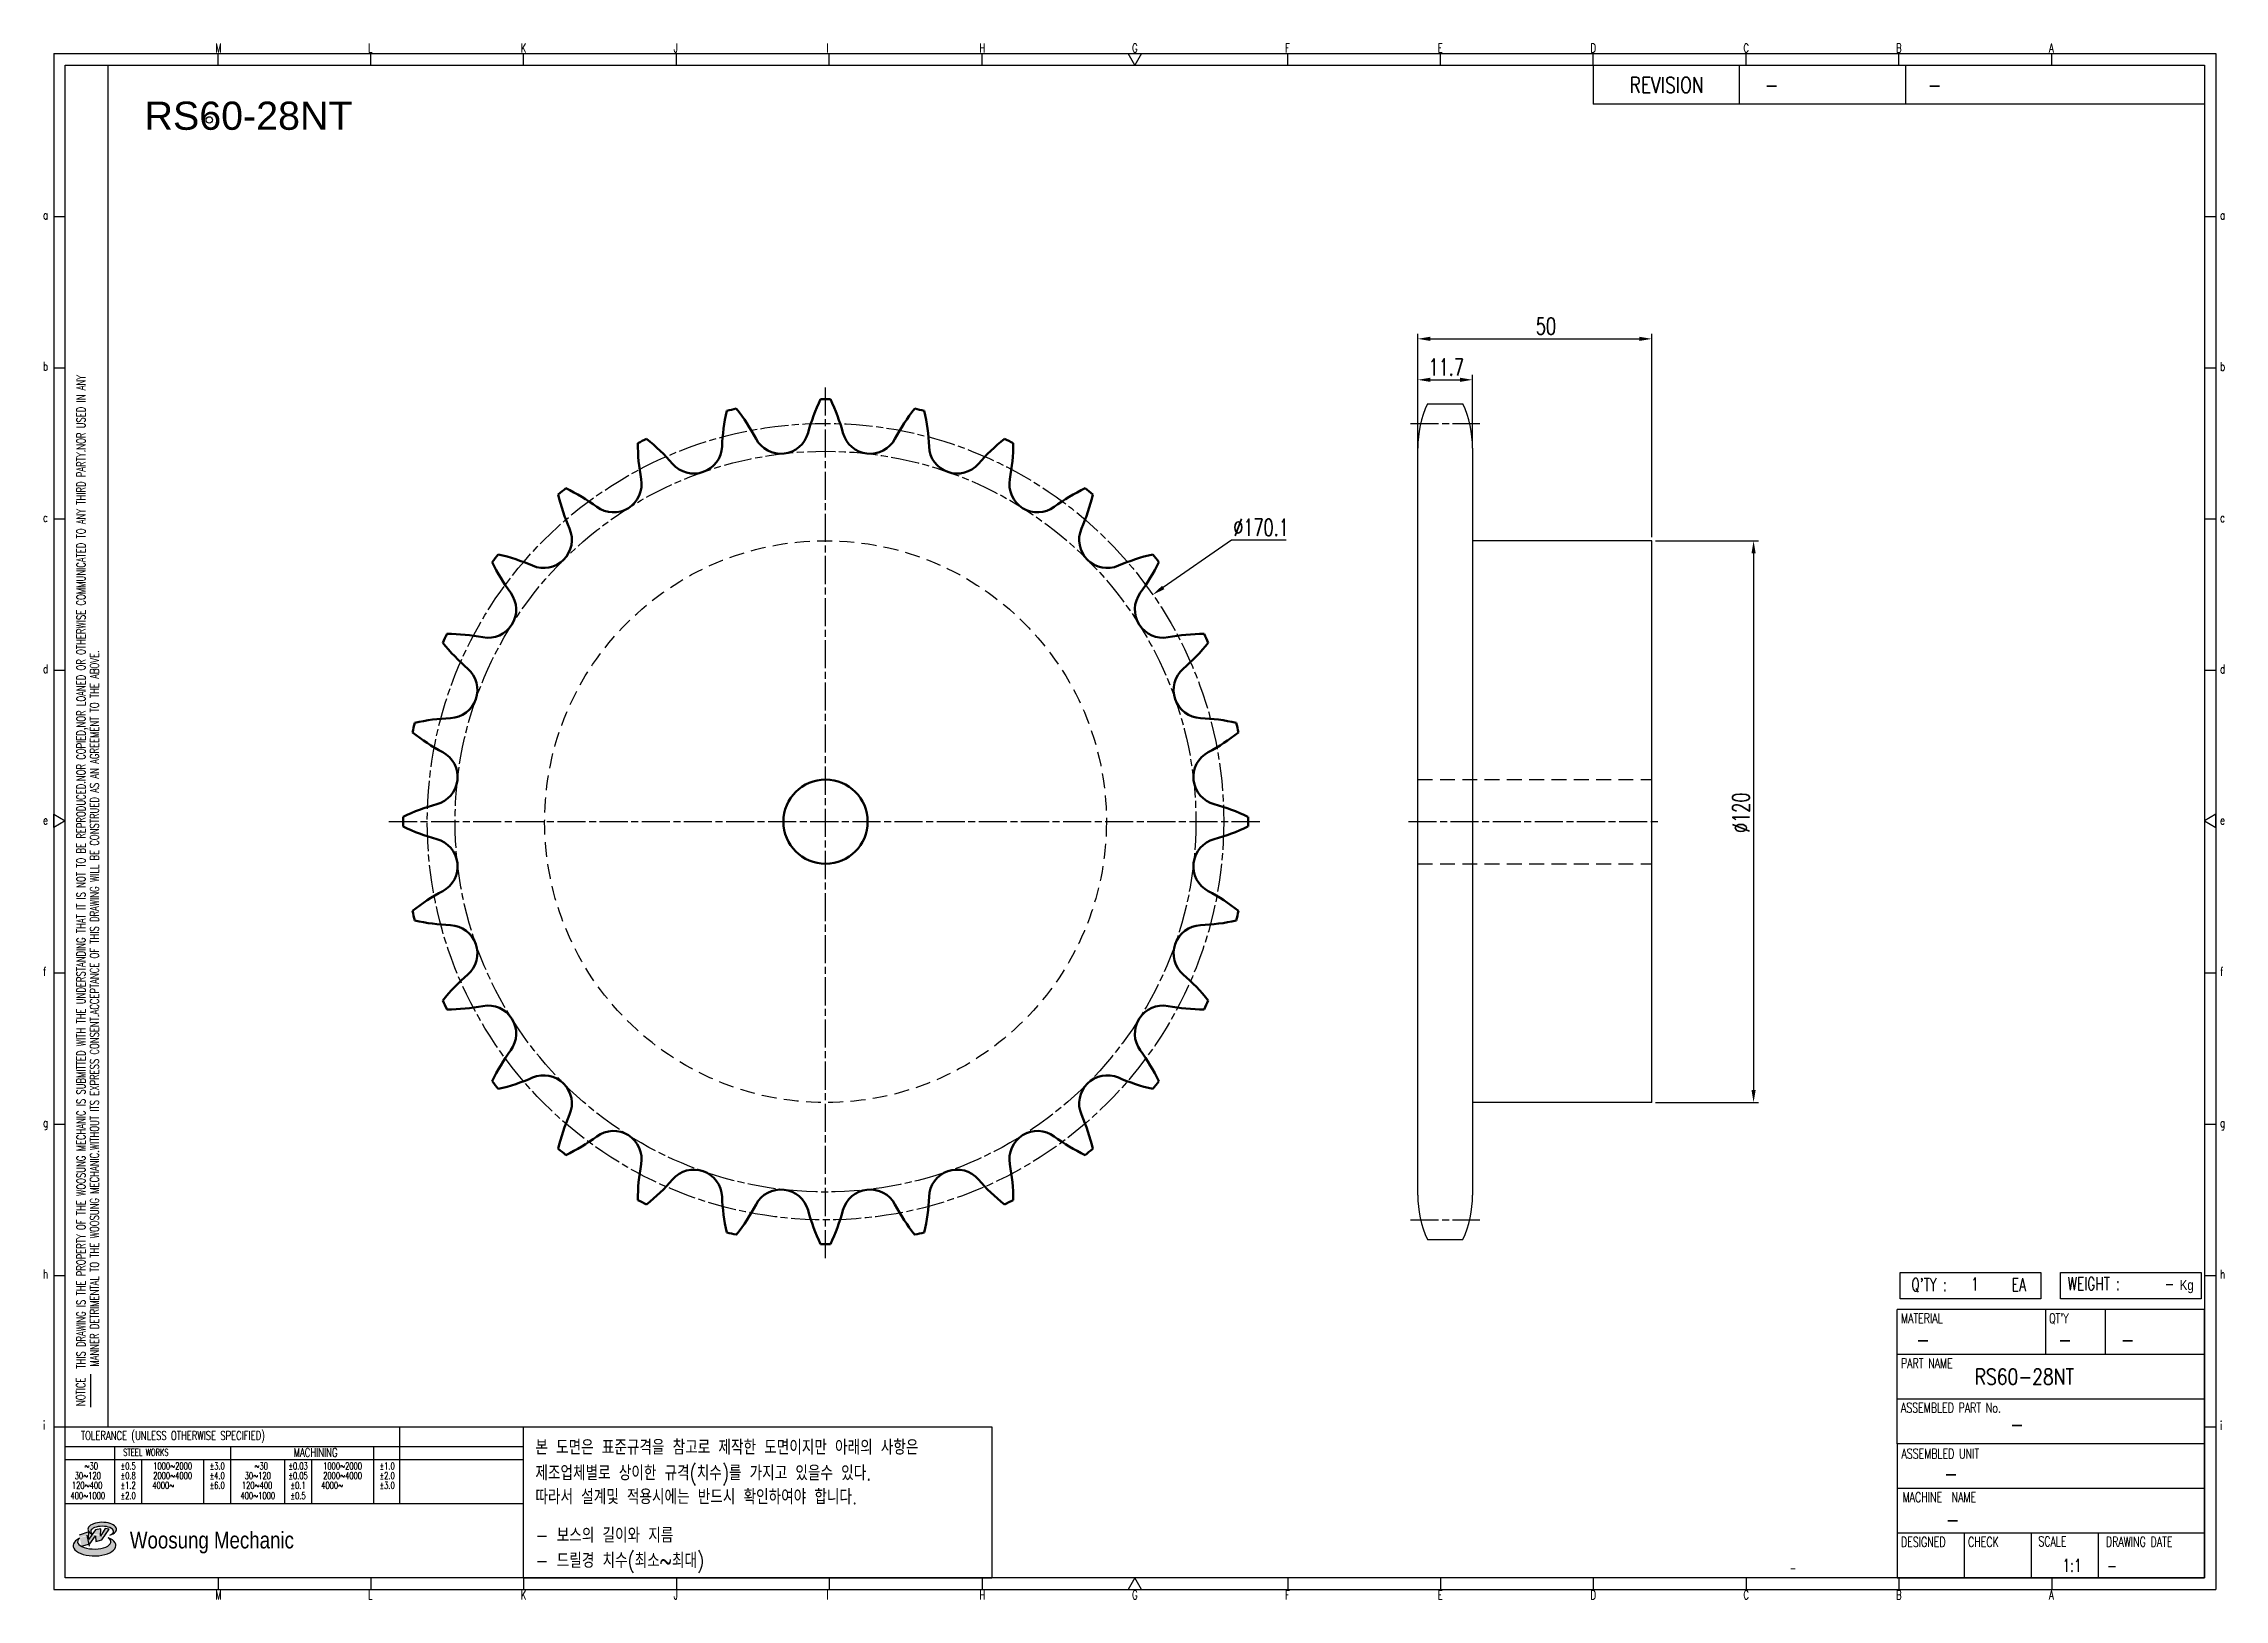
# Model space of a CAD drawing. Header units: millimetres. Extents: x 24105 to 24570, y 30 to 362.
import ezdxf
from ezdxf.enums import TextEntityAlignment as Align

# ---------------------------------------------------------------- set-up
doc = ezdxf.new("R2010")
doc.units = ezdxf.units.MM
for name, pattern in [('AM_ISO08W050', [18, 12, -1.5, 3, -1.5]), ('AM_ISO08W050x2', [9, 6, -0.75, 1.5, -0.75]), ('HIDDEN', [9.525, 6.35, -3.175])]:
    doc.linetypes.add(name, pattern=pattern)
for name, color, linetype, lineweight in [('AM_0N', 7, 'Continuous', 50), ('AM_7', 4, 'AM_ISO08W050', 25), ('AM_7N', 4, 'AM_ISO08W050', 25)]:
    doc.layers.add(name, color=color, linetype=linetype, lineweight=lineweight)
for name, color, linetype in [('HL', 2, 'HIDDEN'), ('S-DIM', 7, 'Continuous'), ('TITLE', 7, 'Continuous'), ('도면레이아웃', 7, 'Continuous')]:
    doc.layers.add(name, color=color, linetype=linetype)
doc.styles.add('HAN', font='ROMANS.shx', dxfattribs={"width": 0.7, "bigfont": 'whgtxt.shx'})
doc.styles.add('HKD_ST2', font='romans.shx', dxfattribs={"width": 0.7, "height": 4, "bigfont": '@extfont2.shx'})
doc.styles.add('HSG', font='SIMPLEX.shx', dxfattribs={"width": 0.7, "bigfont": 'HSG.shx'})
doc.styles.add('ROMANS', font='romans.shx', dxfattribs={"width": 0.7, "bigfont": 'whgtxt.shx'})
doc.styles.add('SLDTEXTSTYLE4', font='arial.ttf', dxfattribs={"width": 0.8})
doc.styles.get("Standard").update_dxf_attribs({"font": 'arial.ttf'})
doc.dimstyles.new('APP6', dxfattribs={"dimscale": 1.5, "dimtxt": 2.4, "dimasz": 1.8, "dimexe": 0.7, "dimexo": 0.5, "dimgap": 0.6, "dimtad": 1, "dimtoh": 1, "dimdec": 1, "dimrnd": 0.01, "dimzin": 9, "dimdsep": 46, "dimtxsty": 'HSG', "dimcen": 0, "dimclrd": 1, "dimclre": 1, "dimclrt": 256, "dimazin": 2, "dimtp": 1, "dimtm": 1, "dimtfac": 0.5, "dimtdec": 1, "dimtofl": 0, "dimtmove": 0, "dimatfit": 3, "dimfxl": 0, "dimtvp": 1, "dimtolj": 2, "dimlwd": -1, "dimlwe": -1, "dimarcsym": 0})

# ---------------------------------------------------------------- blocks, each defined once
blk = doc.blocks.new('SUYWSHJH')
at = {"layer": '도면레이아웃'}
h = blk.add_hatch(color=10, dxfattribs=at)
h.paths.add_polyline_path([(1.544, 35.177), (1.554, 34.966), (1.779, 35.034), (2.054, 35.422), (1.908, 35.446), (1.728, 35.167), (1.741, 35.439), (1.547, 35.405), (1.292, 35.041), (1.295, 35.33), (0.943, 35.208), (1.03, 34.8), (1.336, 34.885)])
edge = h.paths.add_edge_path()
edge.add_ellipse((1.795, 35.421), major_axis=(-0.53, 0), ratio=0.487785, start_angle=122.36065, end_angle=403.39574)
edge.add_line((1.411, 35.244), (1.419, 35.261))
edge.add_ellipse((1.798, 35.344), major_axis=(-0.423, 0), ratio=0.444396, start_angle=131.58977, end_angle=386.19408, ccw=False)
edge = h.paths.add_edge_path()
edge.add_ellipse((1.512, 34.815), major_axis=(-0.793, 0), ratio=0.480113, start_angle=314.67633, end_angle=590.85213)
edge.add_ellipse((1.501, 34.958), major_axis=(-0.62, 0), ratio=0.43311, start_angle=331.7024, end_angle=574.42495, ccw=False)
for p, q in [((0, 90.118), (80.15, 90.118)), ((0, 90.118), (0, 33.191)), ((6.089, 89.693), (6.089, 90.118)), ((11.753, 89.693), (11.753, 90.118)), ((17.418, 89.693), (17.418, 90.118)), ((23.082, 89.693), (23.082, 90.118)), ((28.746, 89.693), (28.746, 90.118)), ((34.411, 89.693), (34.411, 90.118)), ((45.739, 89.693), (45.739, 90.118)), ((51.404, 89.693), (51.404, 90.118)), ((57.068, 89.693), (57.068, 90.118)), ((62.732, 89.693), (62.732, 90.118)), ((68.397, 89.693), (68.397, 90.118)), ((74.061, 89.693), (74.061, 90.118)), ((80.15, 90.118), (80.15, 33.191)), ((0, 84.085), (0.425, 84.085)), ((79.725, 84.085), (80.15, 84.085)), ((0, 78.478), (0.425, 78.478)), ((79.725, 78.478), (80.15, 78.478)), ((0, 72.87), (0.425, 72.87)), ((79.725, 72.87), (80.15, 72.87)), ((0, 67.262), (0.425, 67.262)), ((79.725, 67.262), (80.15, 67.262)), ((0, 56.047), (0.425, 56.047)), ((79.725, 56.047), (80.15, 56.047)), ((0, 50.439), (0.425, 50.439)), ((79.725, 50.439), (80.15, 50.439)), ((0, 44.832), (0.425, 44.832)), ((79.725, 44.832), (80.15, 44.832)), ((1.377, 39.947), (1.377, 41.174)), ((0, 39.224), (0.425, 39.224)), ((79.725, 39.224), (80.15, 39.224)), ((0, 33.191), (80.15, 33.191)), ((6.089, 33.616), (6.089, 33.191)), ((11.753, 33.616), (11.753, 33.191)), ((17.418, 33.616), (17.418, 33.191)), ((23.082, 33.616), (23.082, 33.191)), ((28.746, 33.616), (28.746, 33.191)), ((34.411, 33.616), (34.411, 33.191)), ((45.739, 33.616), (45.739, 33.191)), ((51.404, 33.616), (51.404, 33.191)), ((57.068, 33.616), (57.068, 33.191)), ((62.732, 33.616), (62.732, 33.191)), ((68.397, 33.616), (68.397, 33.191)), ((74.061, 33.616), (74.061, 33.191))]:
    blk.add_line(p, q)
at = {"color": 2}
for p, q in [((2.017, 39.224), (2.017, 89.693)), ((0.425, 39.224), (17.418, 39.224)), ((12.816, 39.224), (12.816, 36.382)), ((17.418, 33.616), (17.418, 39.224)), ((0.425, 38.487), (17.418, 38.487)), ((0.425, 38.012), (17.418, 38.012)), ((2.257, 38.487), (2.257, 36.382)), ((3.257, 38.012), (3.257, 36.382)), ((5.557, 38.012), (5.557, 36.382)), ((6.557, 38.5), (6.557, 36.382)), ((8.557, 38.012), (8.557, 36.382)), ((9.557, 38.026), (9.557, 36.382)), ((11.857, 38.487), (11.857, 36.382)), ((0.425, 36.382), (17.418, 36.382))]:
    blk.add_line(p, q, dxfattribs=at)
at = {"color": 6, "ltscale": 0.5}
for p, q in [((57.068, 89.693), (57.068, 88.246)), ((62.47, 89.693), (62.47, 88.246)), ((68.635, 89.693), (68.635, 88.246)), ((79.725, 88.246), (57.068, 88.246)), ((68.336, 38.59), (68.336, 43.563)), ((79.725, 43.563), (68.336, 43.563)), ((73.827, 43.563), (73.827, 41.905)), ((76.037, 43.563), (76.037, 41.905)), ((79.725, 38.59), (79.725, 43.563)), ((79.725, 41.905), (68.336, 41.905)), ((79.725, 40.248), (68.336, 40.248)), ((68.336, 38.59), (68.336, 33.616)), ((79.725, 38.59), (68.336, 38.59)), ((79.725, 33.616), (79.725, 38.59)), ((79.725, 36.932), (68.336, 36.932)), ((79.725, 35.274), (68.336, 35.274)), ((70.822, 33.616), (70.822, 35.274)), ((73.309, 33.616), (73.309, 35.274)), ((75.796, 33.616), (75.796, 35.274)), ((68.336, 33.616), (79.725, 33.616))]:
    blk.add_line(p, q, dxfattribs=at)
for points in [[(40.075, 89.693), (39.83, 90.118), (40.32, 90.118)], [(0.425, 89.693), (79.725, 89.693), (79.725, 33.616), (0.425, 33.616)], [(0.425, 61.679), (0, 61.433), (0, 61.924)], [(79.725, 61.679), (80.15, 61.433), (80.15, 61.924)], [(40.075, 33.616), (39.83, 33.191), (40.32, 33.191)]]:
    blk.add_lwpolyline(points, close=True)
at = {"layer": 'TITLE', "color": 20}
for p, q in [((68.449, 43.961), (68.449, 44.936)), ((68.449, 44.936), (73.654, 44.936)), ((73.654, 44.936), (73.654, 43.961)), ((74.39, 43.961), (74.39, 44.936)), ((74.39, 44.936), (79.595, 44.936)), ((79.595, 44.936), (79.595, 43.961)), ((73.654, 43.961), (68.449, 43.961)), ((79.595, 43.961), (74.39, 43.961))]:
    blk.add_line(p, q, dxfattribs=at)
at = {"layer": '도면레이아웃'}
for p, q in [((1.295, 35.33), (0.943, 35.208)), ((1.03, 34.8), (1.336, 34.885)), ((1.224, 35.208), (1.311, 34.8)), ((1.224, 35.208), (1.224, 35.208)), ((1.547, 35.405), (1.292, 35.041)), ((1.292, 35.041), (1.295, 35.33)), ((1.336, 34.885), (1.544, 35.177)), ((1.419, 35.261), (1.411, 35.244)), ((1.544, 35.177), (1.554, 34.966)), ((1.741, 35.439), (1.547, 35.405)), ((1.554, 34.966), (1.779, 35.034)), ((1.908, 35.446), (1.728, 35.167)), ((1.728, 35.167), (1.741, 35.439)), ((1.779, 35.034), (2.054, 35.422)), ((2.054, 35.422), (1.908, 35.446))]:
    blk.add_line(p, q, dxfattribs=at)
for centre, major_axis, ratio, start_param, end_param in [((1.795, 35.421), (-0.53, 0), 0.487785, 2.135596, 7.040584), ((1.512, 34.815), (-0.793, 0), 0.480113, 5.492138, 10.312315), ((1.501, 34.958), (-0.62, 0), 0.43311, 5.789299, 10.025607), ((1.798, 35.344), (-0.423, 0), 0.444396, 2.296675, 6.740358)]:
    blk.add_ellipse(centre, major_axis=major_axis, ratio=ratio, start_param=start_param, end_param=end_param, dxfattribs=at)
at = {"color": 4, "style": 'HKD_ST2', "width": 0.7}
for s, p in [('M', (5.988, 90.164)), ('L', (11.652, 90.164)), ('K', (17.316, 90.164)), ('J', (22.981, 90.164)), ('I', (28.645, 90.164)), ('H', (34.309, 90.164)), ('G', (39.974, 90.164)), ('F', (45.638, 90.164)), ('E', (51.302, 90.164)), ('D', (56.967, 90.164)), ('C', (62.631, 90.164)), ('B', (68.295, 90.164)), ('A', (73.96, 90.164)), ('a', (-0.395, 83.976)), ('a', (80.305, 83.97)), ('b', (-0.395, 78.368)), ('b', (80.305, 78.362)), ('c', (-0.395, 72.76)), ('c', (80.305, 72.754)), ('d', (-0.395, 67.153)), ('d', (80.305, 67.147)), ('e', (-0.395, 61.545)), ('e', (80.305, 61.539)), ('f', (-0.395, 55.937)), ('f', (80.305, 55.931)), ('g', (-0.395, 50.33)), ('g', (80.305, 50.324)), ('h', (-0.395, 44.722)), ('h', (80.305, 44.716)), ('i', (-0.395, 39.114)), ('i', (80.305, 39.108)), ('M', (5.988, 32.824)), ('L', (11.652, 32.824)), ('K', (17.316, 32.824)), ('J', (22.981, 32.824)), ('I', (28.645, 32.824)), ('H', (34.309, 32.824)), ('G', (39.974, 32.824)), ('F', (45.638, 32.824)), ('E', (51.302, 32.824)), ('D', (56.967, 32.824)), ('C', (62.631, 32.824)), ('B', (68.295, 32.824)), ('A', (73.96, 32.824))]:
    blk.add_text(s, height=0.326, dxfattribs=at).set_placement(p)
for s, height, style, width, p in [('REVISION', 0.5806, 'HAN', 0.8, (58.415, 88.664)), ('-', 0.581, 'HAN', 0.8, (63.426, 88.664)), ('-', 0.581, 'HAN', 0.8, (69.468, 88.664)), ("Q'TY : ", 0.4746, 'HKD_ST2', 0.7, (68.857, 44.253)), ('1', 0.475, 'HKD_ST2', 0.7, (71.071, 44.275)), ('EA', 0.4746, 'HKD_ST2', 0.7, (72.578, 44.253)), ('WEIGHT : ', 0.4746, 'HKD_ST2', 0.7, (74.65, 44.286)), ('-', 0.581, 'HAN', 0.8, (69.029, 42.157)), ('-', 0.581, 'HAN', 0.8, (74.289, 42.157)), ('-', 0.581, 'HAN', 0.8, (76.623, 42.157)), ('-', 0.581, 'HAN', 0.8, (72.515, 39.013)), ('-', 0.581, 'HAN', 0.8, (70.067, 37.189)), ('-', 0.581, 'HAN', 0.8, (70.126, 35.48)), ('1:1', 0.4746, 'HKD_ST2', 0.7, (74.458, 33.848)), ('-', 0.475, 'HKD_ST2', 0.7, (76.112, 33.837))]:
    blk.add_text(s, height=height, dxfattribs=dict(style=style, width=width)).set_placement(p)
at = {"color": 6, "style": 'HKD_ST2', "width": 0.7}
for s, p in [(' THIS DRAWING IS THE PROPERTY OF THE WOOSUNG MECHANIC IS SUBMITTED WITH THE UNDERSTANDING THAT IT IS NOT TO BE REPRODUCED.NOR COPIED,NOR LOANED OR OTHERWISE COMMUNICATED TO ANY THIRD PARTY.NOR USED IN ANY', (1.173, 41.217)), ('MANNER DETRIMENTAL TO THE WOOSUNG MECHANIC.WITHOUT ITS EXPRESS CONSENT.ACCEPTANCE OF THIS DRAWING WILL BE CONSTRUED AS AN AGREEMENT TO THE ABOVE.', (1.672, 41.447))]:
    blk.add_text(s, height=0.326266, rotation=90, dxfattribs=at).set_placement(p)
at = {"style": 'HKD_ST2', "width": 0.7}
blk.add_text('-', height=0.475, dxfattribs=at).set_placement((78.613, 44.286), align=Align.RIGHT)
at = {"color": 4, "style": 'HKD_ST2', "width": 0.7}
for s, height, p in [('MATERIAL', 0.3651, (68.474, 43.425)), ("QT'Y", 0.3651, (73.965, 43.425)), ('PART NAME', 0.3651, (68.474, 41.756)), ('ASSEMBLED PART No.', 0.36511, (68.474, 40.109)), ('ASSEMBLED UNIT', 0.36511, (68.49, 38.408)), ('MACHINE  NAME', 0.36511, (68.532, 36.794)), ('DESIGNED', 0.3651, (68.474, 35.136)), ('CHECK', 0.3651, (70.961, 35.136)), ('SCALE', 0.3651, (73.566, 35.153)), ('DRAWING DATE', 0.36511, (76.071, 35.141))]:
    blk.add_text(s, height=height, dxfattribs=at).set_placement(p, align=Align.TOP_LEFT)
at = {"style": 'HKD_ST2', "width": 0.7}
blk.add_text('NOTICE', height=0.3263, rotation=90, dxfattribs=at).set_placement((1.163, 39.988))
for s, height, style, width, p in [('TOLERANCE (UNLESS OTHERWISE SPECIFIED)', 0.32627, 'HKD_ST2', 0.7, (4.417, 38.896)), ('-', 0.326, 'ROMANS', 0.65, (64.469, 33.975))]:
    blk.add_text(s, height=height, dxfattribs=dict(style=style, width=width)).set_placement(p, align=Align.MIDDLE_CENTER)
at = {"color": 4, "style": 'HKD_ST2', "width": 0.7}
for s, height, p in [('STEEL WORKS', 0.26101, (3.416, 38.268)), ('MACHINING', 0.3263, (9.707, 38.27)), ('%%P0.5', 0.261, (2.757, 37.762)), ('%%P0.8', 0.261, (2.757, 37.411)), ('%%P3.0', 0.261, (6.057, 37.762)), ('%%P4.0', 0.261, (6.057, 37.411)), ('%%P0.03', 0.261, (9.057, 37.762)), ('%%P0.05', 0.261, (9.057, 37.411)), ('%%P1.0', 0.261, (12.357, 37.762)), ('%%P2.0', 0.261, (12.357, 37.411)), ('%%P1.2', 0.261, (2.757, 37.045)), ('%%P2.0', 0.261, (2.757, 36.67)), ('%%P6.0', 0.261, (6.057, 37.045)), ('%%P0.1', 0.261, (9.057, 37.045)), ('%%P0.5', 0.261, (9.057, 36.67)), ('%%P3.0', 0.261, (12.357, 37.045))]:
    blk.add_text(s, height=height, dxfattribs=at).set_placement(p, align=Align.MIDDLE)
for s, height, p in [('30%%126120', 0.261, (1.263, 37.411)), ('%%12630', 0.261, (1.389, 37.762)), ('2000%%1264000', 0.26101, (4.407, 37.411)), ('1000%%1262000', 0.26101, (4.407, 37.762)), ('30%%126120', 0.261, (7.563, 37.411)), ('%%12630', 0.261, (7.689, 37.762)), ('2000%%1264000', 0.26101, (10.707, 37.411)), ('1000%%1262000', 0.26101, (10.707, 37.762)), ('400%%1261000', 0.26101, (1.263, 36.67)), ('120%%126400', 0.26101, (1.237, 37.045)), ('4000%%126', 0.261, (4.061, 37.045)), ('400%%1261000', 0.26101, (7.563, 36.67)), ('120%%126400', 0.26101, (7.537, 37.045)), ('4000%%126', 0.261, (10.321, 37.045))]:
    blk.add_text(s, height=height, dxfattribs=at).set_placement(p, align=Align.MIDDLE_CENTER)
at = {"color": 1, "style": 'SLDTEXTSTYLE4', "width": 0.8}
blk.add_text('Woosung Mechanic', height=0.61957, dxfattribs=at).set_placement((2.822, 34.711))
at = {"layer": 'TITLE', "width": 0.8}
blk.add_text('Kg', height=0.3789, dxfattribs=at).set_placement((78.807, 44.286))
blk = doc.blocks.new('*D2')
at = {"layer": 'Defpoints', "color": 0, "transparency": 16777216}
for p in [(24341.46, 244.14), (24201.65, 147.18)]:
    blk.add_point(p, dxfattribs=at)
at = {"layer": 'S-DIM', "color": 1, "transparency": 16777216}
for p, q in [((24358.29, 255.81), (24343.68, 245.68)), ((24369.99, 255.81), (24358.29, 255.81))]:
    blk.add_line(p, q, dxfattribs=at)
blk.add_solid([(24343.43, 246.05), (24343.94, 245.31), (24341.46, 244.14)], dxfattribs=at)
at = {"layer": 'S-DIM', "transparency": 16777216, "insert": (24364.59, 258.51), "char_height": 3.6, "attachment_point": 5, "style": 'HSG'}
blk.add_mtext('\\A2;∅170.1', dxfattribs=at)
blk = doc.blocks.new('*D3')
at = {"layer": 'Defpoints', "color": 0, "transparency": 16777216}
for p in [(24409.77, 290.04), (24398.07, 274.78), (24409.77, 274.78)]:
    blk.add_point(p, dxfattribs=at)
at = {"layer": 'S-DIM', "color": 1, "transparency": 16777216}
for p, q in [((24398.07, 275.53), (24398.07, 291.09)), ((24400.77, 290.04), (24407.07, 290.04)), ((24409.77, 275.53), (24409.77, 291.09))]:
    blk.add_line(p, q, dxfattribs=at)
for points in [[(24400.77, 290.49), (24400.77, 289.59), (24398.07, 290.04)], [(24407.07, 290.49), (24407.07, 289.59), (24409.77, 290.04)]]:
    blk.add_solid(points, dxfattribs=at)
at = {"layer": 'S-DIM', "transparency": 16777216, "insert": (24404.15, 292.74), "char_height": 3.6, "attachment_point": 5, "style": 'HSG'}
blk.add_mtext('\\A2;11.7', dxfattribs=at)
blk = doc.blocks.new('*D4')
at = {"layer": 'Defpoints', "color": 0, "transparency": 16777216}
for p in [(24448.07, 298.79), (24398.07, 274.78), (24448.07, 255.66)]:
    blk.add_point(p, dxfattribs=at)
at = {"layer": 'S-DIM', "color": 1, "transparency": 16777216}
for p, q in [((24398.07, 275.53), (24398.07, 299.84)), ((24400.77, 298.79), (24445.37, 298.79)), ((24448.07, 256.41), (24448.07, 299.84))]:
    blk.add_line(p, q, dxfattribs=at)
for points in [[(24400.77, 299.24), (24400.77, 298.34), (24398.07, 298.79)], [(24445.37, 299.24), (24445.37, 298.34), (24448.07, 298.79)]]:
    blk.add_solid(points, dxfattribs=at)
at = {"layer": 'S-DIM', "transparency": 16777216, "insert": (24425.45, 301.49), "char_height": 3.6, "attachment_point": 5, "style": 'HSG'}
blk.add_mtext('\\A2;50', dxfattribs=at)
blk = doc.blocks.new('*D5')
at = {"layer": 'Defpoints', "color": 0, "transparency": 16777216}
for p in [(24448.07, 255.66), (24448.07, 135.66), (24469.8, 135.66)]:
    blk.add_point(p, dxfattribs=at)
at = {"layer": 'S-DIM', "color": 1, "transparency": 16777216}
for p, q in [((24448.82, 255.66), (24470.85, 255.66)), ((24469.8, 252.96), (24469.8, 138.36)), ((24448.82, 135.66), (24470.85, 135.66))]:
    blk.add_line(p, q, dxfattribs=at)
for points in [[(24469.35, 252.96), (24470.25, 252.96), (24469.8, 255.66)], [(24469.35, 138.36), (24470.25, 138.36), (24469.8, 135.66)]]:
    blk.add_solid(points, dxfattribs=at)
at = {"layer": 'S-DIM', "transparency": 16777216, "insert": (24467.1, 197.56), "char_height": 3.6, "attachment_point": 5, "rotation": 90, "style": 'HSG'}
blk.add_mtext('\\A2;%%c120', dxfattribs=at)

msp = doc.modelspace()

# ---------------------------------------------------------------- linework, layer by layer
for p, q in [((24400.15, 284.94), (24407.69, 284.94)), ((24398.07, 115.88), (24398.07, 275.44)), ((24409.77, 275.44), (24409.77, 115.88)), ((24448.07, 255.66), (24409.77, 255.66)), ((24448.07, 135.66), (24448.07, 255.66)), ((24448.07, 135.66), (24409.77, 135.66)), ((24400.15, 106.38), (24407.69, 106.38))]:
    msp.add_line(p, q)
at = {"color": 4}
msp.add_lwpolyline([(24207.07, 66.42), (24307.11, 66.42), (24307.11, 34.1), (24207.07, 34.1)], close=True, dxfattribs=at)
msp.add_circle((24139.92, 345.54), 0.696)
for centre, start, end in [((24420.77, 275.44), 155.2599, 180), ((24387.07, 275.44), 0, 24.7401), ((24420.77, 115.88), 180, 204.7401), ((24387.07, 115.88), 335.2599, 0)]:
    msp.add_arc(centre, 22.7, start, end)
at = {"layer": 'AM_0N'}
msp.add_circle((24271.56, 195.66), 9, dxfattribs=at)
for centre, radius, start, end in [((24309.21, 267.46), 42.88, 154.5118, 164.8214), ((24271.56, 195.66), 90.25, 89.3336, 90.6664), ((24233.9, 267.46), 42.88, 15.1786, 25.4882), ((24292.29, 274.03), 42.88, 167.3689, 177.6786), ((24271.56, 195.66), 90.25, 102.1907, 103.5236), ((24218.87, 257.28), 42.88, 28.0357, 38.3454), ((24324.24, 257.28), 42.88, 141.6546, 151.9643), ((24271.56, 195.66), 90.25, 76.4764, 77.8093), ((24250.82, 274.03), 42.88, 2.3214, 12.6311), ((24271.56, 195.66), 90.25, 115.0479, 116.3807), ((24274.33, 276.68), 42.88, 180.2261, 190.5357), ((24206.48, 244.01), 42.88, 40.8929, 51.2025), ((24243.44, 276.02), 6.01, 220.8929, 357.6786), ((24262.02, 280.26), 6.01, 208.0357, 344.8214), ((24281.09, 280.26), 6.01, 195.1786, 331.9643), ((24299.67, 276.02), 6.01, 182.3214, 319.1071), ((24336.63, 244.01), 42.88, 128.7975, 139.1071), ((24271.56, 195.66), 90.25, 63.6193, 64.9521), ((24268.78, 276.68), 42.88, 349.4643, 359.7739), ((24271.56, 195.66), 90.25, 127.905, 129.2379), ((24256.23, 275.27), 42.88, 193.0832, 203.3929), ((24197.35, 228.32), 42.88, 53.75, 64.0597), ((24226.26, 267.74), 6.01, 233.75, 10.5357), ((24316.85, 267.74), 6.01, 169.4643, 306.25), ((24345.76, 228.32), 42.88, 115.9403, 126.25), ((24286.88, 275.27), 42.88, 336.6071, 346.9168), ((24271.56, 195.66), 90.25, 50.7621, 52.095), ((24211.36, 255.86), 6.01, 246.6071, 23.3929), ((24331.75, 255.86), 6.01, 156.6071, 293.3929), ((24271.56, 195.66), 90.25, 140.7621, 142.095), ((24191.95, 210.99), 42.88, 66.6071, 76.9168), ((24351.16, 210.99), 42.88, 103.0832, 113.3929), ((24271.56, 195.66), 90.25, 37.905, 39.2379), ((24238.9, 269.86), 42.88, 205.9403, 216.25), ((24304.21, 269.86), 42.88, 323.75, 334.0597), ((24199.47, 240.95), 6.01, 259.4643, 36.25), ((24343.64, 240.95), 6.01, 143.75, 280.5357), ((24271.56, 195.66), 90.25, 153.6193, 154.9521), ((24223.21, 260.74), 42.88, 218.7975, 229.1071), ((24190.53, 192.89), 42.88, 79.4643, 89.7739), ((24352.58, 192.89), 42.88, 90.2261, 100.5357), ((24319.9, 260.74), 42.88, 310.8929, 321.2025), ((24271.56, 195.66), 90.25, 25.0479, 26.3807), ((24191.2, 223.78), 6.01, 272.3214, 49.1071), ((24351.91, 223.78), 6.01, 130.8929, 267.6786), ((24271.56, 195.66), 90.25, 166.4764, 167.8093), ((24209.94, 248.35), 42.88, 231.6546, 241.9643), ((24193.18, 174.93), 42.88, 92.3214, 102.6311), ((24349.93, 174.93), 42.88, 77.3689, 87.6786), ((24333.17, 248.35), 42.88, 298.0357, 308.3454), ((24271.56, 195.66), 90.25, 12.1907, 13.5236), ((24186.96, 205.19), 6.01, 285.1786, 61.9643), ((24356.15, 205.19), 6.01, 118.0357, 254.8214), ((24271.56, 195.66), 90.25, 179.3336, 180.6664), ((24199.76, 158.01), 42.88, 105.1786, 115.4882), ((24343.35, 158.01), 42.88, 64.5118, 74.8214), ((24271.56, 195.66), 90.25, 359.3336, 0.6664), ((24199.76, 233.31), 42.88, 244.5118, 254.8214), ((24186.96, 186.13), 6.01, 298.0357, 74.8214), ((24356.15, 186.13), 6.01, 105.1786, 241.9643), ((24343.35, 233.31), 42.88, 285.1786, 295.4882), ((24209.94, 142.98), 42.88, 118.0357, 128.3454), ((24333.17, 142.98), 42.88, 51.6546, 61.9643), ((24271.56, 195.66), 90.25, 192.1907, 193.5236), ((24193.18, 216.39), 42.88, 257.3689, 267.6786), ((24191.2, 167.54), 6.01, 310.8929, 87.6786), ((24351.91, 167.54), 6.01, 92.3214, 229.1071), ((24349.93, 216.39), 42.88, 272.3214, 282.6311), ((24271.56, 195.66), 90.25, 346.4764, 347.8093), ((24223.21, 130.59), 42.88, 130.8929, 141.2025), ((24319.9, 130.59), 42.88, 38.7975, 49.1071), ((24271.56, 195.66), 90.25, 205.0479, 206.3807), ((24190.53, 198.43), 42.88, 270.2261, 280.5357), ((24199.47, 150.37), 6.01, 323.75, 100.5357), ((24343.64, 150.37), 6.01, 79.4643, 216.25), ((24352.58, 198.43), 42.88, 259.4643, 269.7739), ((24271.56, 195.66), 90.25, 333.6193, 334.9521), ((24238.9, 121.46), 42.88, 143.75, 154.0597), ((24304.21, 121.46), 42.88, 25.9403, 36.25), ((24271.56, 195.66), 90.25, 217.905, 219.2379), ((24191.95, 180.34), 42.88, 283.0832, 293.3929), ((24211.36, 135.46), 6.01, 336.6071, 113.3929), ((24331.75, 135.46), 6.01, 66.6071, 203.3929), ((24351.16, 180.34), 42.88, 246.6071, 256.9168), ((24271.56, 195.66), 90.25, 320.7621, 322.095), ((24256.23, 116.05), 42.88, 156.6071, 166.9168), ((24286.88, 116.05), 42.88, 13.0832, 23.3929), ((24197.35, 163.01), 42.88, 295.9403, 306.25), ((24226.26, 123.58), 6.01, 349.4643, 126.25), ((24316.85, 123.58), 6.01, 53.75, 190.5357), ((24345.76, 163.01), 42.88, 233.75, 244.0597), ((24271.56, 195.66), 90.25, 230.7621, 232.095), ((24274.33, 114.64), 42.88, 169.4643, 179.7739), ((24243.44, 115.31), 6.01, 2.3214, 139.1071), ((24299.67, 115.31), 6.01, 40.8929, 177.6786), ((24268.78, 114.64), 42.88, 0.2261, 10.5357), ((24271.56, 195.66), 90.25, 307.905, 309.2379), ((24206.48, 147.31), 42.88, 308.7975, 319.1071), ((24262.02, 111.07), 6.01, 15.1786, 151.9643), ((24281.09, 111.07), 6.01, 28.0357, 164.8214), ((24336.63, 147.31), 42.88, 220.8929, 231.2025), ((24271.56, 195.66), 90.25, 243.6193, 244.9521), ((24292.29, 117.29), 42.88, 182.3214, 192.6311), ((24218.87, 134.04), 42.88, 321.6546, 331.9643), ((24309.21, 123.87), 42.88, 195.1786, 205.4882), ((24233.9, 123.87), 42.88, 334.5118, 344.8214), ((24324.24, 134.04), 42.88, 208.0357, 218.3454), ((24250.82, 117.29), 42.88, 347.3689, 357.6786), ((24271.56, 195.66), 90.25, 295.0479, 296.3807), ((24271.56, 195.66), 90.25, 256.4764, 257.8093), ((24271.56, 195.66), 90.25, 282.1907, 283.5236), ((24271.56, 195.66), 90.25, 269.3336, 270.6664)]:
    msp.add_arc(centre, radius, start, end, dxfattribs=at)
at = {"layer": 'AM_7', "linetype": 'AM_ISO08W050x2'}
for radius in [85.07, 79.12]:
    msp.add_circle((24271.56, 195.66), radius, dxfattribs=at)
at = {"layer": 'AM_7N', "linetype": 'AM_ISO08W050x2'}
for p, q in [((24271.56, 102.41), (24271.56, 288.91)), ((24396.51, 280.73), (24411.33, 280.73)), ((24178.3, 195.66), (24364.81, 195.66)), ((24396.07, 195.66), (24450.07, 195.66)), ((24396.51, 110.59), (24411.33, 110.59))]:
    msp.add_line(p, q, dxfattribs=at)
at = {"layer": 'HL', "ltscale": 0.5}
for p, q in [((24398.07, 204.66), (24448.07, 204.66)), ((24398.07, 186.66), (24448.07, 186.66))]:
    msp.add_line(p, q, dxfattribs=at)
msp.add_circle((24271.56, 195.66), 60, dxfattribs=at)

# ---------------------------------------------------------------- block references
at = {"xscale": 5.762645251808727, "yscale": 5.762645251808727, "zscale": 5.762645251808727}
msp.add_blockref('SUYWSHJH', (24106.7, -159.61), dxfattribs=at)

# ---------------------------------------------------------------- texts
at = {"color": 2}
msp.add_text('RS60-28NT', height=6.021, dxfattribs=at).set_placement((24126.1, 343.44))
at = {"style": 'HAN', "width": 0.8}
msp.add_text('RS60-28NT', height=3.346, dxfattribs=at).set_placement((24517.04, 75.42))
at = {"color": 4, "style": 'HAN', "width": 0.8}
for s, p in [('본 도면은 표준규격을 참고로 제작한 도면이지만 아래의 사항은', (24209.58, 60.44)), ('제조업체별로 상이한 규격(치수)를 가지고 있을수 있다.', (24209.58, 54.95)), ('따라서 설계및 적용시에는 반드시 확인하여야 합니다.', (24209.58, 49.86)), ('- 보스의 길이와 지름', (24209.58, 41.65)), ('- 드릴경 치수(최소~최대)', (24209.58, 36.25))]:
    msp.add_text(s, height=3.1658, dxfattribs=at).set_placement(p)

# ---------------------------------------------------------------- dimensions: what is measured, and where the dimension line sits
at = {"layer": 'S-DIM', "color": 1}
for base, p2, picture, middle in [((24448.07, 298.79), (24448.07, 255.66), '*D4', (24425.45, 298.79)), ((24409.77, 290.04), (24409.77, 274.78), '*D3', (24404.15, 290.04))]:
    dim = msp.add_linear_dim(base=base, p1=(24398.07, 274.78), p2=p2, dimstyle='APP6', dxfattribs=at)
    dim.commit()
    dim.dimension.update_dxf_attribs({"geometry": picture, "text_midpoint": middle, "dimtype": 128})
dim = msp.add_diameter_dim_2p(p1=(24201.65, 147.18), p2=(24341.46, 244.14), dimstyle='APP6', dxfattribs=at)
dim.commit()
dim.dimension.update_dxf_attribs({"geometry": '*D2', "text_midpoint": (24364.59, 255.81), "dimtype": 131})
dim = msp.add_linear_dim(base=(24469.8, 135.66), p1=(24448.07, 255.66), p2=(24448.07, 135.66), angle=90, text='%%c<>', dimstyle='APP6', dxfattribs=at)
dim.commit()
dim.dimension.update_dxf_attribs({"geometry": '*D5', "text_midpoint": (24469.8, 197.56), "dimtype": 128})

doc.saveas('drawing.dxf')
